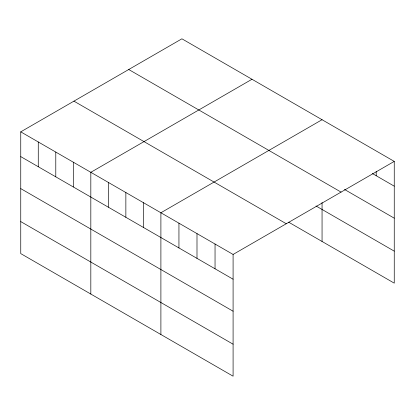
<?xml version="1.0" encoding="UTF-8"?>
<svg xmlns="http://www.w3.org/2000/svg" width="415" height="415" viewBox="0 0 415 415"><rect width="100%" height="100%" fill="white"/><g stroke="black" fill="none" stroke-linecap="round" stroke-linejoin="round"><path stroke-width="0.62" d="M20.75 131.851L233.09 254.447L233.09 376.192L20.75 253.601L20.75 131.851L181.91 38.808L394.25 161.399L394.25 283.149L288.658 222.186M251.983 79.265L90.823 172.308L90.823 294.053M322.056 119.717L160.896 212.76L160.896 334.511M233.09 254.447L394.25 161.399M372.374 173.532L394.25 186.164M344.476 189.432L394.25 218.171M128.728 69.513L341.068 192.104M316.033 205.985L394.25 251.142M73.932 101.146L286.272 223.742M20.75 156.616L233.09 279.207M20.75 188.618L233.09 311.214M20.75 221.594L233.09 344.191M376.203 171.296L376.203 175.742M322.056 202.489L322.056 241.468M215.043 244.025L215.043 268.79M196.995 233.604L196.995 258.369M178.943 223.182L178.943 247.947M143.377 202.65L143.377 227.415M125.859 192.534L125.859 217.299M108.341 182.418L108.341 207.184M73.305 162.192L73.305 186.958M55.786 152.077L55.786 176.842M38.268 141.966L38.268 166.726"/></g></svg>
